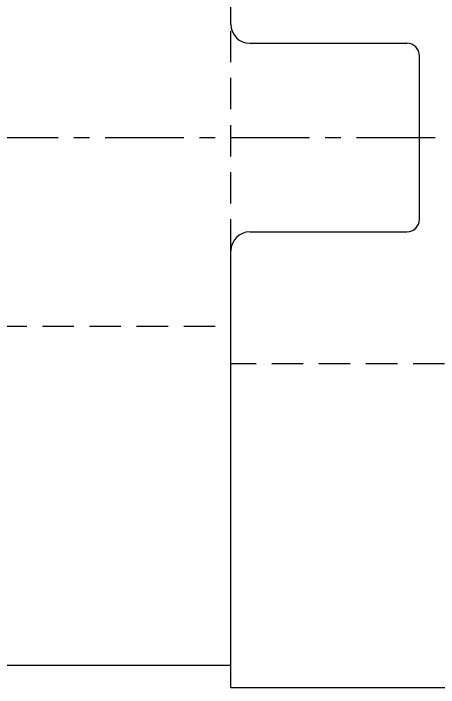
# Model space of a CAD drawing. Extents: x -133.5 to -57.1, y 10.7 to 62.4.
# Drawn here: x -118.31 to -111.54, y 41.91 to 52.63 of the extents above; entities that cross this region are included whole.
import ezdxf

# ---------------------------------------------------------------- set-up
doc = ezdxf.new("R2010")
doc.units = 0
doc.linetypes.add('CENTER', pattern=[2, 1.25, -0.25, 0.25, -0.25])
doc.linetypes.add('DASHED', pattern=[0.75, 0.5, -0.25])
doc.layers.get('0').update_dxf_attribs({"linetype": 'CONTINUOUS'})
doc.layers.add('CENTER', color=1, linetype='CENTER')

msp = doc.modelspace()

# ---------------------------------------------------------------- linework, layer by layer
at = {"color": 7, "linetype": 'CONTINUOUS'}
for p, q in [((-114.849, 52.456), (-114.849, 59.406)), ((-114.549, 52.156), (-112.049, 52.156)), ((-111.849, 49.356), (-111.849, 51.956)), ((-114.549, 49.156), (-112.049, 49.156)), ((-114.849, 41.906), (-114.849, 48.856)), ((-114.849, 42.256), (-123.849, 42.256)), ((-114.849, 41.906), (-108.449, 41.906))]:
    msp.add_line(p, q, dxfattribs=at)
at = {"color": 3, "linetype": 'DASHED'}
for p, q in [((-114.849, 48.856), (-114.849, 52.456)), ((-123.849, 47.656), (-114.849, 47.656)), ((-108.449, 47.056), (-114.849, 47.056))]:
    msp.add_line(p, q, dxfattribs=at)
at = {"color": 7, "linetype": 'CONTINUOUS'}
for centre, radius, start, end in [((-114.549, 52.456), 0.3, 180, 270), ((-112.049, 51.956), 0.2, 0, 90), ((-112.049, 49.356), 0.2, 270, 0), ((-114.549, 48.856), 0.3, 90, 180)]:
    msp.add_arc(centre, radius, start, end, dxfattribs=at)
at = {"layer": 'CENTER', "color": 1, "linetype": 'CENTER'}
msp.add_line((-126.849, 50.656), (-96.449, 50.656), dxfattribs=at)

doc.saveas('drawing.dxf')
